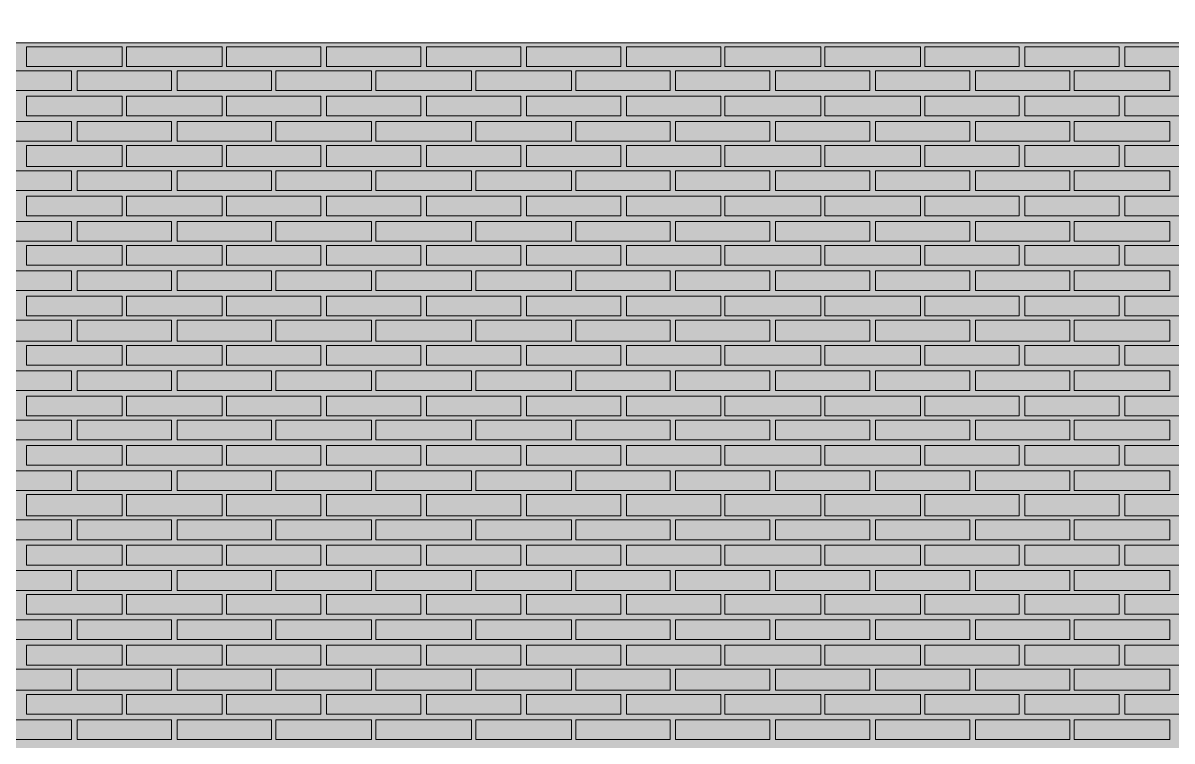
# Model space of a CAD drawing. Header units: millimetres. Extents: x -28928 to 100580, y -22867 to 36490.
# Drawn here: x -4180 to -728, y 27991 to 30148 of the extents above; entities that cross this region are included whole.
import ezdxf

# ---------------------------------------------------------------- set-up
doc = ezdxf.new("R2010")
doc.units = ezdxf.units.MM
doc.layers.add('PDF _Геометрия', color=7, linetype='Continuous', true_color=0x8f8e8d)
doc.layers.add('PDF _Сплошная заливка', color=7, linetype='Continuous', true_color=0xffffff)

msp = doc.modelspace()

# ---------------------------------------------------------------- hatches: boundary and pattern name
at = {"layer": 'PDF _Сплошная заливка', "true_color": 0xdcd6cf, "transparency": 33554559}
msp.add_hatch(color=254, dxfattribs=at).paths.add_polyline_path([(-18676.6, 16343.4), (-18676.6, 19592.6), (-17276.3, 19592.6), (-17276.3, 16343.4), (19112.6, 16343.4), (19112.6, 30089.1), (-21853.9, 30089.1), (-21853.9, 16343.4), (-21375.9, 16343.4), (-21375.9, 19592.6), (-19277.4, 19592.6), (-19277.4, 16343.4)])

# ---------------------------------------------------------------- linework, layer by layer
at = {"layer": 'PDF _Геометрия', "color": 7, "lineweight": 9}
msp.add_lwpolyline([(82320.3, 30089.1), (82320.3, 30207.6), (82320.3, 30089.1), (-21934.3, 30089.1), (-21934.3, 30207.6), (82320.3, 30207.6)], dxfattribs=at)
at = {"layer": 'PDF _Геометрия', "lineweight": 9}
for points in [[(-3881.6, 30076.4), (-3881.6, 30017.2), (-4169.3, 30017.2), (-4169.3, 30076.4)], [(-3581.3, 30076.4), (-3581.3, 30017.2), (-3868.9, 30017.2), (-3868.9, 30076.4)], [(-3285.1, 30076.4), (-3285.1, 30017.2), (-3568.6, 30017.2), (-3568.6, 30076.4)], [(-2984.7, 30076.4), (-2984.7, 30017.2), (-3268.2, 30017.2), (-3268.2, 30076.4)], [(-2684.3, 30076.4), (-2684.3, 30017.2), (-2967.8, 30017.2), (-2967.8, 30076.4)], [(-2383.9, 30076.4), (-2383.9, 30017.2), (-2667.4, 30017.2), (-2667.4, 30076.4)], [(-2083.6, 30076.4), (-2083.6, 30017.2), (-2367, 30017.2), (-2367, 30076.4)], [(-1783.2, 30076.4), (-1783.2, 30017.2), (-2070.9, 30017.2), (-2070.9, 30076.4)], [(-1482.8, 30076.4), (-1482.8, 30017.2), (-1770.5, 30017.2), (-1770.5, 30076.4)], [(-1186.6, 30076.4), (-1186.6, 30017.2), (-1470.1, 30017.2), (-1470.1, 30076.4)], [(-886.3, 30076.4), (-886.3, 30017.2), (-1169.7, 30017.2), (-1169.7, 30076.4)], [(-585.9, 30076.4), (-585.9, 30017.2), (-869.3, 30017.2), (-869.3, 30076.4)], [(-4033.9, 29945.3), (-4173.6, 29945.3), (-4317.4, 29945.3), (-4317.4, 30004.5), (-4173.6, 30004.5), (-4033.9, 30004.5)], [(-3733.6, 29945.3), (-3877.4, 29945.3), (-4017, 29945.3), (-4017, 30004.5), (-3877.4, 30004.5), (-3733.6, 30004.5)], [(-3433.2, 29945.3), (-3577, 29945.3), (-3716.6, 29945.3), (-3716.6, 30004.5), (-3577, 30004.5), (-3433.2, 30004.5)], [(-3132.8, 29945.3), (-3276.6, 29945.3), (-3420.5, 29945.3), (-3420.5, 30004.5), (-3276.6, 30004.5), (-3132.8, 30004.5)], [(-2832.4, 29945.3), (-2976.3, 29945.3), (-3120.1, 29945.3), (-3120.1, 30004.5), (-2976.3, 30004.5), (-2832.4, 30004.5)], [(-2532, 29945.3), (-2675.9, 29945.3), (-2819.7, 29945.3), (-2819.7, 30004.5), (-2675.9, 30004.5), (-2532, 30004.5)], [(-2235.9, 29945.3), (-2375.5, 29945.3), (-2519.3, 29945.3), (-2519.3, 30004.5), (-2375.5, 30004.5), (-2235.9, 30004.5)], [(-1935.5, 29945.3), (-2075.1, 29945.3), (-2218.9, 29945.3), (-2218.9, 30004.5), (-2075.1, 30004.5), (-1935.5, 30004.5)], [(-1635.1, 29945.3), (-1778.9, 29945.3), (-1918.6, 29945.3), (-1918.6, 30004.5), (-1778.9, 30004.5), (-1635.1, 30004.5)], [(-1334.7, 29945.3), (-1478.6, 29945.3), (-1618.2, 29945.3), (-1618.2, 30004.5), (-1478.6, 30004.5), (-1334.7, 30004.5)], [(-1034.3, 29945.3), (-1178.2, 29945.3), (-1317.8, 29945.3), (-1317.8, 30004.5), (-1178.2, 30004.5), (-1034.3, 30004.5)], [(-733.9, 29945.3), (-877.8, 29945.3), (-1021.6, 29945.3), (-1021.6, 30004.5), (-877.8, 30004.5), (-733.9, 30004.5)], [(-3881.6, 29928.4), (-3881.6, 29869.1), (-4169.3, 29869.1), (-4169.3, 29928.4)], [(-3581.3, 29928.4), (-3581.3, 29869.1), (-3868.9, 29869.1), (-3868.9, 29928.4)], [(-3285.1, 29928.4), (-3285.1, 29869.1), (-3568.6, 29869.1), (-3568.6, 29928.4)], [(-2984.7, 29928.4), (-2984.7, 29869.1), (-3268.2, 29869.1), (-3268.2, 29928.4)], [(-2684.3, 29928.4), (-2684.3, 29869.1), (-2967.8, 29869.1), (-2967.8, 29928.4)], [(-2383.9, 29928.4), (-2383.9, 29869.1), (-2667.4, 29869.1), (-2667.4, 29928.4)], [(-2083.6, 29928.4), (-2083.6, 29869.1), (-2367, 29869.1), (-2367, 29928.4)], [(-1783.2, 29928.4), (-1783.2, 29869.1), (-2070.9, 29869.1), (-2070.9, 29928.4)], [(-1482.8, 29928.4), (-1482.8, 29869.1), (-1770.5, 29869.1), (-1770.5, 29928.4)], [(-1186.6, 29928.4), (-1186.6, 29869.1), (-1470.1, 29869.1), (-1470.1, 29928.4)], [(-886.3, 29928.4), (-886.3, 29869.1), (-1169.7, 29869.1), (-1169.7, 29928.4)], [(-585.9, 29928.4), (-585.9, 29869.1), (-869.3, 29869.1), (-869.3, 29928.4)], [(-4033.9, 29793), (-4173.6, 29793), (-4317.4, 29793), (-4317.4, 29852.2), (-4173.6, 29852.2), (-4033.9, 29852.2)], [(-3733.6, 29793), (-3877.4, 29793), (-4017, 29793), (-4017, 29852.2), (-3877.4, 29852.2), (-3733.6, 29852.2)], [(-3433.2, 29793), (-3577, 29793), (-3716.6, 29793), (-3716.6, 29852.2), (-3577, 29852.2), (-3433.2, 29852.2)], [(-3132.8, 29793), (-3276.6, 29793), (-3420.5, 29793), (-3420.5, 29852.2), (-3276.6, 29852.2), (-3132.8, 29852.2)], [(-2832.4, 29793), (-2976.3, 29793), (-3120.1, 29793), (-3120.1, 29852.2), (-2976.3, 29852.2), (-2832.4, 29852.2)], [(-2532, 29793), (-2675.9, 29793), (-2819.7, 29793), (-2819.7, 29852.2), (-2675.9, 29852.2), (-2532, 29852.2)], [(-2235.9, 29793), (-2375.5, 29793), (-2519.3, 29793), (-2519.3, 29852.2), (-2375.5, 29852.2), (-2235.9, 29852.2)], [(-1935.5, 29793), (-2075.1, 29793), (-2218.9, 29793), (-2218.9, 29852.2), (-2075.1, 29852.2), (-1935.5, 29852.2)], [(-1635.1, 29793), (-1778.9, 29793), (-1918.6, 29793), (-1918.6, 29852.2), (-1778.9, 29852.2), (-1635.1, 29852.2)], [(-1334.7, 29793), (-1478.6, 29793), (-1618.2, 29793), (-1618.2, 29852.2), (-1478.6, 29852.2), (-1334.7, 29852.2)], [(-1034.3, 29793), (-1178.2, 29793), (-1317.8, 29793), (-1317.8, 29852.2), (-1178.2, 29852.2), (-1034.3, 29852.2)], [(-733.9, 29793), (-877.8, 29793), (-1021.6, 29793), (-1021.6, 29852.2), (-877.8, 29852.2), (-733.9, 29852.2)], [(-3881.6, 29780.3), (-3881.6, 29716.8), (-4169.3, 29716.8), (-4169.3, 29780.3)], [(-3581.3, 29780.3), (-3581.3, 29716.8), (-3868.9, 29716.8), (-3868.9, 29780.3)], [(-3285.1, 29780.3), (-3285.1, 29716.8), (-3568.6, 29716.8), (-3568.6, 29780.3)], [(-2984.7, 29780.3), (-2984.7, 29716.8), (-3268.2, 29716.8), (-3268.2, 29780.3)], [(-2684.3, 29780.3), (-2684.3, 29716.8), (-2967.8, 29716.8), (-2967.8, 29780.3)], [(-2383.9, 29780.3), (-2383.9, 29716.8), (-2667.4, 29716.8), (-2667.4, 29780.3)], [(-2083.6, 29780.3), (-2083.6, 29716.8), (-2367, 29716.8), (-2367, 29780.3)], [(-1783.2, 29780.3), (-1783.2, 29716.8), (-2070.9, 29716.8), (-2070.9, 29780.3)], [(-1482.8, 29780.3), (-1482.8, 29716.8), (-1770.5, 29716.8), (-1770.5, 29780.3)], [(-1186.6, 29780.3), (-1186.6, 29716.8), (-1470.1, 29716.8), (-1470.1, 29780.3)], [(-886.3, 29780.3), (-886.3, 29716.8), (-1169.7, 29716.8), (-1169.7, 29780.3)], [(-585.9, 29780.3), (-585.9, 29716.8), (-869.3, 29716.8), (-869.3, 29780.3)], [(-4033.9, 29644.9), (-4173.6, 29644.9), (-4317.4, 29644.9), (-4317.4, 29704.1), (-4173.6, 29704.1), (-4033.9, 29704.1)], [(-3733.6, 29644.9), (-3877.4, 29644.9), (-4017, 29644.9), (-4017, 29704.1), (-3877.4, 29704.1), (-3733.6, 29704.1)], [(-3433.2, 29644.9), (-3577, 29644.9), (-3716.6, 29644.9), (-3716.6, 29704.1), (-3577, 29704.1), (-3433.2, 29704.1)], [(-3132.8, 29644.9), (-3276.6, 29644.9), (-3420.5, 29644.9), (-3420.5, 29704.1), (-3276.6, 29704.1), (-3132.8, 29704.1)], [(-2832.4, 29644.9), (-2976.3, 29644.9), (-3120.1, 29644.9), (-3120.1, 29704.1), (-2976.3, 29704.1), (-2832.4, 29704.1)], [(-2532, 29644.9), (-2675.9, 29644.9), (-2819.7, 29644.9), (-2819.7, 29704.1), (-2675.9, 29704.1), (-2532, 29704.1)], [(-2235.9, 29644.9), (-2375.5, 29644.9), (-2519.3, 29644.9), (-2519.3, 29704.1), (-2375.5, 29704.1), (-2235.9, 29704.1)], [(-1935.5, 29644.9), (-2075.1, 29644.9), (-2218.9, 29644.9), (-2218.9, 29704.1), (-2075.1, 29704.1), (-1935.5, 29704.1)], [(-1635.1, 29644.9), (-1778.9, 29644.9), (-1918.6, 29644.9), (-1918.6, 29704.1), (-1778.9, 29704.1), (-1635.1, 29704.1)], [(-1334.7, 29644.9), (-1478.6, 29644.9), (-1618.2, 29644.9), (-1618.2, 29704.1), (-1478.6, 29704.1), (-1334.7, 29704.1)], [(-1034.3, 29644.9), (-1178.2, 29644.9), (-1317.8, 29644.9), (-1317.8, 29704.1), (-1178.2, 29704.1), (-1034.3, 29704.1)], [(-733.9, 29644.9), (-877.8, 29644.9), (-1021.6, 29644.9), (-1021.6, 29704.1), (-877.8, 29704.1), (-733.9, 29704.1)], [(-3881.6, 29628), (-3881.6, 29568.7), (-4169.3, 29568.7), (-4169.3, 29628)], [(-3581.3, 29628), (-3581.3, 29568.7), (-3868.9, 29568.7), (-3868.9, 29628)], [(-3285.1, 29628), (-3285.1, 29568.7), (-3568.6, 29568.7), (-3568.6, 29628)], [(-2984.7, 29628), (-2984.7, 29568.7), (-3268.2, 29568.7), (-3268.2, 29628)], [(-2684.3, 29628), (-2684.3, 29568.7), (-2967.8, 29568.7), (-2967.8, 29628)], [(-2383.9, 29628), (-2383.9, 29568.7), (-2667.4, 29568.7), (-2667.4, 29628)], [(-2083.6, 29628), (-2083.6, 29568.7), (-2367, 29568.7), (-2367, 29628)], [(-1783.2, 29628), (-1783.2, 29568.7), (-2070.9, 29568.7), (-2070.9, 29628)], [(-1482.8, 29628), (-1482.8, 29568.7), (-1770.5, 29568.7), (-1770.5, 29628)], [(-1186.6, 29628), (-1186.6, 29568.7), (-1470.1, 29568.7), (-1470.1, 29628)], [(-886.3, 29628), (-886.3, 29568.7), (-1169.7, 29568.7), (-1169.7, 29628)], [(-585.9, 29628), (-585.9, 29568.7), (-869.3, 29568.7), (-869.3, 29628)], [(-4033.9, 29492.6), (-4173.6, 29492.6), (-4317.4, 29492.6), (-4317.4, 29551.8), (-4173.6, 29551.8), (-4033.9, 29551.8)], [(-3733.6, 29492.6), (-3877.4, 29492.6), (-4017, 29492.6), (-4017, 29551.8), (-3877.4, 29551.8), (-3733.6, 29551.8)], [(-3433.2, 29492.6), (-3577, 29492.6), (-3716.6, 29492.6), (-3716.6, 29551.8), (-3577, 29551.8), (-3433.2, 29551.8)], [(-3132.8, 29492.6), (-3276.6, 29492.6), (-3420.5, 29492.6), (-3420.5, 29551.8), (-3276.6, 29551.8), (-3132.8, 29551.8)], [(-2832.4, 29492.6), (-2976.3, 29492.6), (-3120.1, 29492.6), (-3120.1, 29551.8), (-2976.3, 29551.8), (-2832.4, 29551.8)], [(-2532, 29492.6), (-2675.9, 29492.6), (-2819.7, 29492.6), (-2819.7, 29551.8), (-2675.9, 29551.8), (-2532, 29551.8)], [(-2235.9, 29492.6), (-2375.5, 29492.6), (-2519.3, 29492.6), (-2519.3, 29551.8), (-2375.5, 29551.8), (-2235.9, 29551.8)], [(-1935.5, 29492.6), (-2075.1, 29492.6), (-2218.9, 29492.6), (-2218.9, 29551.8), (-2075.1, 29551.8), (-1935.5, 29551.8)], [(-1635.1, 29492.6), (-1778.9, 29492.6), (-1918.6, 29492.6), (-1918.6, 29551.8), (-1778.9, 29551.8), (-1635.1, 29551.8)], [(-1334.7, 29492.6), (-1478.6, 29492.6), (-1618.2, 29492.6), (-1618.2, 29551.8), (-1478.6, 29551.8), (-1334.7, 29551.8)], [(-1034.3, 29492.6), (-1178.2, 29492.6), (-1317.8, 29492.6), (-1317.8, 29551.8), (-1178.2, 29551.8), (-1034.3, 29551.8)], [(-733.9, 29492.6), (-877.8, 29492.6), (-1021.6, 29492.6), (-1021.6, 29551.8), (-877.8, 29551.8), (-733.9, 29551.8)], [(-3881.6, 29479.9), (-3881.6, 29420.7), (-4169.3, 29420.7), (-4169.3, 29479.9)], [(-3581.3, 29479.9), (-3581.3, 29420.7), (-3868.9, 29420.7), (-3868.9, 29479.9)], [(-3285.1, 29479.9), (-3285.1, 29420.7), (-3568.6, 29420.7), (-3568.6, 29479.9)], [(-2984.7, 29479.9), (-2984.7, 29420.7), (-3268.2, 29420.7), (-3268.2, 29479.9)], [(-2684.3, 29479.9), (-2684.3, 29420.7), (-2967.8, 29420.7), (-2967.8, 29479.9)], [(-2383.9, 29479.9), (-2383.9, 29420.7), (-2667.4, 29420.7), (-2667.4, 29479.9)], [(-2083.6, 29479.9), (-2083.6, 29420.7), (-2367, 29420.7), (-2367, 29479.9)], [(-1783.2, 29479.9), (-1783.2, 29420.7), (-2070.9, 29420.7), (-2070.9, 29479.9)], [(-1482.8, 29479.9), (-1482.8, 29420.7), (-1770.5, 29420.7), (-1770.5, 29479.9)], [(-1186.6, 29479.9), (-1186.6, 29420.7), (-1470.1, 29420.7), (-1470.1, 29479.9)], [(-886.3, 29479.9), (-886.3, 29420.7), (-1169.7, 29420.7), (-1169.7, 29479.9)], [(-585.9, 29479.9), (-585.9, 29420.7), (-869.3, 29420.7), (-869.3, 29479.9)], [(-4033.9, 29344.5), (-4173.6, 29344.5), (-4317.4, 29344.5), (-4317.4, 29403.7), (-4173.6, 29403.7), (-4033.9, 29403.7)], [(-3733.6, 29344.5), (-3877.4, 29344.5), (-4017, 29344.5), (-4017, 29403.7), (-3877.4, 29403.7), (-3733.6, 29403.7)], [(-3433.2, 29344.5), (-3577, 29344.5), (-3716.6, 29344.5), (-3716.6, 29403.7), (-3577, 29403.7), (-3433.2, 29403.7)], [(-3132.8, 29344.5), (-3276.6, 29344.5), (-3420.5, 29344.5), (-3420.5, 29403.7), (-3276.6, 29403.7), (-3132.8, 29403.7)], [(-2832.4, 29344.5), (-2976.3, 29344.5), (-3120.1, 29344.5), (-3120.1, 29403.7), (-2976.3, 29403.7), (-2832.4, 29403.7)], [(-2532, 29344.5), (-2675.9, 29344.5), (-2819.7, 29344.5), (-2819.7, 29403.7), (-2675.9, 29403.7), (-2532, 29403.7)], [(-2235.9, 29344.5), (-2375.5, 29344.5), (-2519.3, 29344.5), (-2519.3, 29403.7), (-2375.5, 29403.7), (-2235.9, 29403.7)], [(-1935.5, 29344.5), (-2075.1, 29344.5), (-2218.9, 29344.5), (-2218.9, 29403.7), (-2075.1, 29403.7), (-1935.5, 29403.7)], [(-1635.1, 29344.5), (-1778.9, 29344.5), (-1918.6, 29344.5), (-1918.6, 29403.7), (-1778.9, 29403.7), (-1635.1, 29403.7)], [(-1334.7, 29344.5), (-1478.6, 29344.5), (-1618.2, 29344.5), (-1618.2, 29403.7), (-1478.6, 29403.7), (-1334.7, 29403.7)], [(-1034.3, 29344.5), (-1178.2, 29344.5), (-1317.8, 29344.5), (-1317.8, 29403.7), (-1178.2, 29403.7), (-1034.3, 29403.7)], [(-733.9, 29344.5), (-877.8, 29344.5), (-1021.6, 29344.5), (-1021.6, 29403.7), (-877.8, 29403.7), (-733.9, 29403.7)], [(-3881.6, 29327.6), (-3881.6, 29268.4), (-4169.3, 29268.4), (-4169.3, 29327.6)], [(-3581.3, 29327.6), (-3581.3, 29268.4), (-3868.9, 29268.4), (-3868.9, 29327.6)], [(-3285.1, 29327.6), (-3285.1, 29268.4), (-3568.6, 29268.4), (-3568.6, 29327.6)], [(-2984.7, 29327.6), (-2984.7, 29268.4), (-3268.2, 29268.4), (-3268.2, 29327.6)], [(-2684.3, 29327.6), (-2684.3, 29268.4), (-2967.8, 29268.4), (-2967.8, 29327.6)], [(-2383.9, 29327.6), (-2383.9, 29268.4), (-2667.4, 29268.4), (-2667.4, 29327.6)], [(-2083.6, 29327.6), (-2083.6, 29268.4), (-2367, 29268.4), (-2367, 29327.6)], [(-1783.2, 29327.6), (-1783.2, 29268.4), (-2070.9, 29268.4), (-2070.9, 29327.6)], [(-1482.8, 29327.6), (-1482.8, 29268.4), (-1770.5, 29268.4), (-1770.5, 29327.6)], [(-1186.6, 29327.6), (-1186.6, 29268.4), (-1470.1, 29268.4), (-1470.1, 29327.6)], [(-886.3, 29327.6), (-886.3, 29268.4), (-1169.7, 29268.4), (-1169.7, 29327.6)], [(-585.9, 29327.6), (-585.9, 29268.4), (-869.3, 29268.4), (-869.3, 29327.6)], [(-4033.9, 29192.2), (-4173.6, 29192.2), (-4317.4, 29192.2), (-4317.4, 29255.7), (-4173.6, 29255.7), (-4033.9, 29255.7)], [(-3733.6, 29192.2), (-3877.4, 29192.2), (-4017, 29192.2), (-4017, 29255.7), (-3877.4, 29255.7), (-3733.6, 29255.7)], [(-3433.2, 29192.2), (-3577, 29192.2), (-3716.6, 29192.2), (-3716.6, 29255.7), (-3577, 29255.7), (-3433.2, 29255.7)], [(-3132.8, 29192.2), (-3276.6, 29192.2), (-3420.5, 29192.2), (-3420.5, 29255.7), (-3276.6, 29255.7), (-3132.8, 29255.7)], [(-2832.4, 29192.2), (-2976.3, 29192.2), (-3120.1, 29192.2), (-3120.1, 29255.7), (-2976.3, 29255.7), (-2832.4, 29255.7)], [(-2532, 29192.2), (-2675.9, 29192.2), (-2819.7, 29192.2), (-2819.7, 29255.7), (-2675.9, 29255.7), (-2532, 29255.7)], [(-2235.9, 29192.2), (-2375.5, 29192.2), (-2519.3, 29192.2), (-2519.3, 29255.7), (-2375.5, 29255.7), (-2235.9, 29255.7)], [(-1935.5, 29192.2), (-2075.1, 29192.2), (-2218.9, 29192.2), (-2218.9, 29255.7), (-2075.1, 29255.7), (-1935.5, 29255.7)], [(-1635.1, 29192.2), (-1778.9, 29192.2), (-1918.6, 29192.2), (-1918.6, 29255.7), (-1778.9, 29255.7), (-1635.1, 29255.7)], [(-1334.7, 29192.2), (-1478.6, 29192.2), (-1618.2, 29192.2), (-1618.2, 29255.7), (-1478.6, 29255.7), (-1334.7, 29255.7)], [(-1034.3, 29192.2), (-1178.2, 29192.2), (-1317.8, 29192.2), (-1317.8, 29255.7), (-1178.2, 29255.7), (-1034.3, 29255.7)], [(-733.9, 29192.2), (-877.8, 29192.2), (-1021.6, 29192.2), (-1021.6, 29255.7), (-877.8, 29255.7), (-733.9, 29255.7)], [(-3881.6, 29179.5), (-3881.6, 29120.3), (-4169.3, 29120.3), (-4169.3, 29179.5)], [(-3581.3, 29179.5), (-3581.3, 29120.3), (-3868.9, 29120.3), (-3868.9, 29179.5)], [(-3285.1, 29179.5), (-3285.1, 29120.3), (-3568.6, 29120.3), (-3568.6, 29179.5)], [(-2984.7, 29179.5), (-2984.7, 29120.3), (-3268.2, 29120.3), (-3268.2, 29179.5)], [(-2684.3, 29179.5), (-2684.3, 29120.3), (-2967.8, 29120.3), (-2967.8, 29179.5)], [(-2383.9, 29179.5), (-2383.9, 29120.3), (-2667.4, 29120.3), (-2667.4, 29179.5)], [(-2083.6, 29179.5), (-2083.6, 29120.3), (-2367, 29120.3), (-2367, 29179.5)], [(-1783.2, 29179.5), (-1783.2, 29120.3), (-2070.9, 29120.3), (-2070.9, 29179.5)], [(-1482.8, 29179.5), (-1482.8, 29120.3), (-1770.5, 29120.3), (-1770.5, 29179.5)], [(-1186.6, 29179.5), (-1186.6, 29120.3), (-1470.1, 29120.3), (-1470.1, 29179.5)], [(-886.3, 29179.5), (-886.3, 29120.3), (-1169.7, 29120.3), (-1169.7, 29179.5)], [(-585.9, 29179.5), (-585.9, 29120.3), (-869.3, 29120.3), (-869.3, 29179.5)], [(-4033.9, 29044.1), (-4173.6, 29044.1), (-4317.4, 29044.1), (-4317.4, 29103.4), (-4173.6, 29103.4), (-4033.9, 29103.4)], [(-3733.6, 29044.1), (-3877.4, 29044.1), (-4017, 29044.1), (-4017, 29103.4), (-3877.4, 29103.4), (-3733.6, 29103.4)], [(-3433.2, 29044.1), (-3577, 29044.1), (-3716.6, 29044.1), (-3716.6, 29103.4), (-3577, 29103.4), (-3433.2, 29103.4)], [(-3132.8, 29044.1), (-3276.6, 29044.1), (-3420.5, 29044.1), (-3420.5, 29103.4), (-3276.6, 29103.4), (-3132.8, 29103.4)], [(-2832.4, 29044.1), (-2976.3, 29044.1), (-3120.1, 29044.1), (-3120.1, 29103.4), (-2976.3, 29103.4), (-2832.4, 29103.4)], [(-2532, 29044.1), (-2675.9, 29044.1), (-2819.7, 29044.1), (-2819.7, 29103.4), (-2675.9, 29103.4), (-2532, 29103.4)], [(-2235.9, 29044.1), (-2375.5, 29044.1), (-2519.3, 29044.1), (-2519.3, 29103.4), (-2375.5, 29103.4), (-2235.9, 29103.4)], [(-1935.5, 29044.1), (-2075.1, 29044.1), (-2218.9, 29044.1), (-2218.9, 29103.4), (-2075.1, 29103.4), (-1935.5, 29103.4)], [(-1635.1, 29044.1), (-1778.9, 29044.1), (-1918.6, 29044.1), (-1918.6, 29103.4), (-1778.9, 29103.4), (-1635.1, 29103.4)], [(-1334.7, 29044.1), (-1478.6, 29044.1), (-1618.2, 29044.1), (-1618.2, 29103.4), (-1478.6, 29103.4), (-1334.7, 29103.4)], [(-1034.3, 29044.1), (-1178.2, 29044.1), (-1317.8, 29044.1), (-1317.8, 29103.4), (-1178.2, 29103.4), (-1034.3, 29103.4)], [(-733.9, 29044.1), (-877.8, 29044.1), (-1021.6, 29044.1), (-1021.6, 29103.4), (-877.8, 29103.4), (-733.9, 29103.4)], [(-3881.6, 29027.2), (-3881.6, 28968), (-4169.3, 28968), (-4169.3, 29027.2)], [(-3581.3, 29027.2), (-3581.3, 28968), (-3868.9, 28968), (-3868.9, 29027.2)], [(-3285.1, 29027.2), (-3285.1, 28968), (-3568.6, 28968), (-3568.6, 29027.2)], [(-2984.7, 29027.2), (-2984.7, 28968), (-3268.2, 28968), (-3268.2, 29027.2)], [(-2684.3, 29027.2), (-2684.3, 28968), (-2967.8, 28968), (-2967.8, 29027.2)], [(-2383.9, 29027.2), (-2383.9, 28968), (-2667.4, 28968), (-2667.4, 29027.2)], [(-2083.6, 29027.2), (-2083.6, 28968), (-2367, 28968), (-2367, 29027.2)], [(-1783.2, 29027.2), (-1783.2, 28968), (-2070.9, 28968), (-2070.9, 29027.2)], [(-1482.8, 29027.2), (-1482.8, 28968), (-1770.5, 28968), (-1770.5, 29027.2)], [(-1186.6, 29027.2), (-1186.6, 28968), (-1470.1, 28968), (-1470.1, 29027.2)], [(-886.3, 29027.2), (-886.3, 28968), (-1169.7, 28968), (-1169.7, 29027.2)], [(-585.9, 29027.2), (-585.9, 28968), (-869.3, 28968), (-869.3, 29027.2)], [(-4033.9, 28896), (-4173.6, 28896), (-4317.4, 28896), (-4317.4, 28955.3), (-4173.6, 28955.3), (-4033.9, 28955.3)], [(-3733.6, 28896), (-3877.4, 28896), (-4017, 28896), (-4017, 28955.3), (-3877.4, 28955.3), (-3733.6, 28955.3)], [(-3433.2, 28896), (-3577, 28896), (-3716.6, 28896), (-3716.6, 28955.3), (-3577, 28955.3), (-3433.2, 28955.3)], [(-3132.8, 28896), (-3276.6, 28896), (-3420.5, 28896), (-3420.5, 28955.3), (-3276.6, 28955.3), (-3132.8, 28955.3)], [(-2832.4, 28896), (-2976.3, 28896), (-3120.1, 28896), (-3120.1, 28955.3), (-2976.3, 28955.3), (-2832.4, 28955.3)], [(-2532, 28896), (-2675.9, 28896), (-2819.7, 28896), (-2819.7, 28955.3), (-2675.9, 28955.3), (-2532, 28955.3)], [(-2235.9, 28896), (-2375.5, 28896), (-2519.3, 28896), (-2519.3, 28955.3), (-2375.5, 28955.3), (-2235.9, 28955.3)], [(-1935.5, 28896), (-2075.1, 28896), (-2218.9, 28896), (-2218.9, 28955.3), (-2075.1, 28955.3), (-1935.5, 28955.3)], [(-1635.1, 28896), (-1778.9, 28896), (-1918.6, 28896), (-1918.6, 28955.3), (-1778.9, 28955.3), (-1635.1, 28955.3)], [(-1334.7, 28896), (-1478.6, 28896), (-1618.2, 28896), (-1618.2, 28955.3), (-1478.6, 28955.3), (-1334.7, 28955.3)], [(-1034.3, 28896), (-1178.2, 28896), (-1317.8, 28896), (-1317.8, 28955.3), (-1178.2, 28955.3), (-1034.3, 28955.3)], [(-733.9, 28896), (-877.8, 28896), (-1021.6, 28896), (-1021.6, 28955.3), (-877.8, 28955.3), (-733.9, 28955.3)], [(-3881.6, 28879.1), (-3881.6, 28819.9), (-4169.3, 28819.9), (-4169.3, 28879.1)], [(-3581.3, 28879.1), (-3581.3, 28819.9), (-3868.9, 28819.9), (-3868.9, 28879.1)], [(-3285.1, 28879.1), (-3285.1, 28819.9), (-3568.6, 28819.9), (-3568.6, 28879.1)], [(-2984.7, 28879.1), (-2984.7, 28819.9), (-3268.2, 28819.9), (-3268.2, 28879.1)], [(-2684.3, 28879.1), (-2684.3, 28819.9), (-2967.8, 28819.9), (-2967.8, 28879.1)], [(-2383.9, 28879.1), (-2383.9, 28819.9), (-2667.4, 28819.9), (-2667.4, 28879.1)], [(-2083.6, 28879.1), (-2083.6, 28819.9), (-2367, 28819.9), (-2367, 28879.1)], [(-1783.2, 28879.1), (-1783.2, 28819.9), (-2070.9, 28819.9), (-2070.9, 28879.1)], [(-1482.8, 28879.1), (-1482.8, 28819.9), (-1770.5, 28819.9), (-1770.5, 28879.1)], [(-1186.6, 28879.1), (-1186.6, 28819.9), (-1470.1, 28819.9), (-1470.1, 28879.1)], [(-886.3, 28879.1), (-886.3, 28819.9), (-1169.7, 28819.9), (-1169.7, 28879.1)], [(-585.9, 28879.1), (-585.9, 28819.9), (-869.3, 28819.9), (-869.3, 28879.1)], [(-4033.9, 28743.7), (-4173.6, 28743.7), (-4317.4, 28743.7), (-4317.4, 28803), (-4173.6, 28803), (-4033.9, 28803)], [(-3733.6, 28743.7), (-3877.4, 28743.7), (-4017, 28743.7), (-4017, 28803), (-3877.4, 28803), (-3733.6, 28803)], [(-3433.2, 28743.7), (-3577, 28743.7), (-3716.6, 28743.7), (-3716.6, 28803), (-3577, 28803), (-3433.2, 28803)], [(-3132.8, 28743.7), (-3276.6, 28743.7), (-3420.5, 28743.7), (-3420.5, 28803), (-3276.6, 28803), (-3132.8, 28803)], [(-2832.4, 28743.7), (-2976.3, 28743.7), (-3120.1, 28743.7), (-3120.1, 28803), (-2976.3, 28803), (-2832.4, 28803)], [(-2532, 28743.7), (-2675.9, 28743.7), (-2819.7, 28743.7), (-2819.7, 28803), (-2675.9, 28803), (-2532, 28803)], [(-2235.9, 28743.7), (-2375.5, 28743.7), (-2519.3, 28743.7), (-2519.3, 28803), (-2375.5, 28803), (-2235.9, 28803)], [(-1935.5, 28743.7), (-2075.1, 28743.7), (-2218.9, 28743.7), (-2218.9, 28803), (-2075.1, 28803), (-1935.5, 28803)], [(-1635.1, 28743.7), (-1778.9, 28743.7), (-1918.6, 28743.7), (-1918.6, 28803), (-1778.9, 28803), (-1635.1, 28803)], [(-1334.7, 28743.7), (-1478.6, 28743.7), (-1618.2, 28743.7), (-1618.2, 28803), (-1478.6, 28803), (-1334.7, 28803)], [(-1034.3, 28743.7), (-1178.2, 28743.7), (-1317.8, 28743.7), (-1317.8, 28803), (-1178.2, 28803), (-1034.3, 28803)], [(-733.9, 28743.7), (-877.8, 28743.7), (-1021.6, 28743.7), (-1021.6, 28803), (-877.8, 28803), (-733.9, 28803)], [(-3881.6, 28731), (-3881.6, 28667.6), (-4169.3, 28667.6), (-4169.3, 28731)], [(-3581.3, 28731), (-3581.3, 28667.6), (-3868.9, 28667.6), (-3868.9, 28731)], [(-3285.1, 28731), (-3285.1, 28667.6), (-3568.6, 28667.6), (-3568.6, 28731)], [(-2984.7, 28731), (-2984.7, 28667.6), (-3268.2, 28667.6), (-3268.2, 28731)], [(-2684.3, 28731), (-2684.3, 28667.6), (-2967.8, 28667.6), (-2967.8, 28731)], [(-2383.9, 28731), (-2383.9, 28667.6), (-2667.4, 28667.6), (-2667.4, 28731)], [(-2083.6, 28731), (-2083.6, 28667.6), (-2367, 28667.6), (-2367, 28731)], [(-1783.2, 28731), (-1783.2, 28667.6), (-2070.9, 28667.6), (-2070.9, 28731)], [(-1482.8, 28731), (-1482.8, 28667.6), (-1770.5, 28667.6), (-1770.5, 28731)], [(-1186.6, 28731), (-1186.6, 28667.6), (-1470.1, 28667.6), (-1470.1, 28731)], [(-886.3, 28731), (-886.3, 28667.6), (-1169.7, 28667.6), (-1169.7, 28731)], [(-585.9, 28731), (-585.9, 28667.6), (-869.3, 28667.6), (-869.3, 28731)], [(-4033.9, 28595.7), (-4173.6, 28595.7), (-4317.4, 28595.7), (-4317.4, 28654.9), (-4173.6, 28654.9), (-4033.9, 28654.9)], [(-3733.6, 28595.7), (-3877.4, 28595.7), (-4017, 28595.7), (-4017, 28654.9), (-3877.4, 28654.9), (-3733.6, 28654.9)], [(-3433.2, 28595.7), (-3577, 28595.7), (-3716.6, 28595.7), (-3716.6, 28654.9), (-3577, 28654.9), (-3433.2, 28654.9)], [(-3132.8, 28595.7), (-3276.6, 28595.7), (-3420.5, 28595.7), (-3420.5, 28654.9), (-3276.6, 28654.9), (-3132.8, 28654.9)], [(-2832.4, 28595.7), (-2976.3, 28595.7), (-3120.1, 28595.7), (-3120.1, 28654.9), (-2976.3, 28654.9), (-2832.4, 28654.9)], [(-2532, 28595.7), (-2675.9, 28595.7), (-2819.7, 28595.7), (-2819.7, 28654.9), (-2675.9, 28654.9), (-2532, 28654.9)], [(-2235.9, 28595.7), (-2375.5, 28595.7), (-2519.3, 28595.7), (-2519.3, 28654.9), (-2375.5, 28654.9), (-2235.9, 28654.9)], [(-1935.5, 28595.7), (-2075.1, 28595.7), (-2218.9, 28595.7), (-2218.9, 28654.9), (-2075.1, 28654.9), (-1935.5, 28654.9)], [(-1635.1, 28595.7), (-1778.9, 28595.7), (-1918.6, 28595.7), (-1918.6, 28654.9), (-1778.9, 28654.9), (-1635.1, 28654.9)], [(-1334.7, 28595.7), (-1478.6, 28595.7), (-1618.2, 28595.7), (-1618.2, 28654.9), (-1478.6, 28654.9), (-1334.7, 28654.9)], [(-1034.3, 28595.7), (-1178.2, 28595.7), (-1317.8, 28595.7), (-1317.8, 28654.9), (-1178.2, 28654.9), (-1034.3, 28654.9)], [(-733.9, 28595.7), (-877.8, 28595.7), (-1021.6, 28595.7), (-1021.6, 28654.9), (-877.8, 28654.9), (-733.9, 28654.9)], [(-3881.6, 28578.7), (-3881.6, 28519.5), (-4169.3, 28519.5), (-4169.3, 28578.7)], [(-3581.3, 28578.7), (-3581.3, 28519.5), (-3868.9, 28519.5), (-3868.9, 28578.7)], [(-3285.1, 28578.7), (-3285.1, 28519.5), (-3568.6, 28519.5), (-3568.6, 28578.7)], [(-2984.7, 28578.7), (-2984.7, 28519.5), (-3268.2, 28519.5), (-3268.2, 28578.7)], [(-2684.3, 28578.7), (-2684.3, 28519.5), (-2967.8, 28519.5), (-2967.8, 28578.7)], [(-2383.9, 28578.7), (-2383.9, 28519.5), (-2667.4, 28519.5), (-2667.4, 28578.7)], [(-2083.6, 28578.7), (-2083.6, 28519.5), (-2367, 28519.5), (-2367, 28578.7)], [(-1783.2, 28578.7), (-1783.2, 28519.5), (-2070.9, 28519.5), (-2070.9, 28578.7)], [(-1482.8, 28578.7), (-1482.8, 28519.5), (-1770.5, 28519.5), (-1770.5, 28578.7)], [(-1186.6, 28578.7), (-1186.6, 28519.5), (-1470.1, 28519.5), (-1470.1, 28578.7)], [(-886.3, 28578.7), (-886.3, 28519.5), (-1169.7, 28519.5), (-1169.7, 28578.7)], [(-585.9, 28578.7), (-585.9, 28519.5), (-869.3, 28519.5), (-869.3, 28578.7)], [(-4033.9, 28443.4), (-4173.6, 28443.4), (-4317.4, 28443.4), (-4317.4, 28502.6), (-4173.6, 28502.6), (-4033.9, 28502.6)], [(-3733.6, 28443.4), (-3877.4, 28443.4), (-4017, 28443.4), (-4017, 28502.6), (-3877.4, 28502.6), (-3733.6, 28502.6)], [(-3433.2, 28443.4), (-3577, 28443.4), (-3716.6, 28443.4), (-3716.6, 28502.6), (-3577, 28502.6), (-3433.2, 28502.6)], [(-3132.8, 28443.4), (-3276.6, 28443.4), (-3420.5, 28443.4), (-3420.5, 28502.6), (-3276.6, 28502.6), (-3132.8, 28502.6)], [(-2832.4, 28443.4), (-2976.3, 28443.4), (-3120.1, 28443.4), (-3120.1, 28502.6), (-2976.3, 28502.6), (-2832.4, 28502.6)], [(-2532, 28443.4), (-2675.9, 28443.4), (-2819.7, 28443.4), (-2819.7, 28502.6), (-2675.9, 28502.6), (-2532, 28502.6)], [(-2235.9, 28443.4), (-2375.5, 28443.4), (-2519.3, 28443.4), (-2519.3, 28502.6), (-2375.5, 28502.6), (-2235.9, 28502.6)], [(-1935.5, 28443.4), (-2075.1, 28443.4), (-2218.9, 28443.4), (-2218.9, 28502.6), (-2075.1, 28502.6), (-1935.5, 28502.6)], [(-1635.1, 28443.4), (-1778.9, 28443.4), (-1918.6, 28443.4), (-1918.6, 28502.6), (-1778.9, 28502.6), (-1635.1, 28502.6)], [(-1334.7, 28443.4), (-1478.6, 28443.4), (-1618.2, 28443.4), (-1618.2, 28502.6), (-1478.6, 28502.6), (-1334.7, 28502.6)], [(-1034.3, 28443.4), (-1178.2, 28443.4), (-1317.8, 28443.4), (-1317.8, 28502.6), (-1178.2, 28502.6), (-1034.3, 28502.6)], [(-733.9, 28443.4), (-877.8, 28443.4), (-1021.6, 28443.4), (-1021.6, 28502.6), (-877.8, 28502.6), (-733.9, 28502.6)], [(-3881.6, 28430.7), (-3881.6, 28371.4), (-4169.3, 28371.4), (-4169.3, 28430.7)], [(-3581.3, 28430.7), (-3581.3, 28371.4), (-3868.9, 28371.4), (-3868.9, 28430.7)], [(-3285.1, 28430.7), (-3285.1, 28371.4), (-3568.6, 28371.4), (-3568.6, 28430.7)], [(-2984.7, 28430.7), (-2984.7, 28371.4), (-3268.2, 28371.4), (-3268.2, 28430.7)], [(-2684.3, 28430.7), (-2684.3, 28371.4), (-2967.8, 28371.4), (-2967.8, 28430.7)], [(-2383.9, 28430.7), (-2383.9, 28371.4), (-2667.4, 28371.4), (-2667.4, 28430.7)], [(-2083.6, 28430.7), (-2083.6, 28371.4), (-2367, 28371.4), (-2367, 28430.7)], [(-1783.2, 28430.7), (-1783.2, 28371.4), (-2070.9, 28371.4), (-2070.9, 28430.7)], [(-1482.8, 28430.7), (-1482.8, 28371.4), (-1770.5, 28371.4), (-1770.5, 28430.7)], [(-1186.6, 28430.7), (-1186.6, 28371.4), (-1470.1, 28371.4), (-1470.1, 28430.7)], [(-886.3, 28430.7), (-886.3, 28371.4), (-1169.7, 28371.4), (-1169.7, 28430.7)], [(-585.9, 28430.7), (-585.9, 28371.4), (-869.3, 28371.4), (-869.3, 28430.7)], [(-4033.9, 28295.3), (-4173.6, 28295.3), (-4317.4, 28295.3), (-4317.4, 28354.5), (-4173.6, 28354.5), (-4033.9, 28354.5)], [(-3733.6, 28295.3), (-3877.4, 28295.3), (-4017, 28295.3), (-4017, 28354.5), (-3877.4, 28354.5), (-3733.6, 28354.5)], [(-3433.2, 28295.3), (-3577, 28295.3), (-3716.6, 28295.3), (-3716.6, 28354.5), (-3577, 28354.5), (-3433.2, 28354.5)], [(-3132.8, 28295.3), (-3276.6, 28295.3), (-3420.5, 28295.3), (-3420.5, 28354.5), (-3276.6, 28354.5), (-3132.8, 28354.5)], [(-2832.4, 28295.3), (-2976.3, 28295.3), (-3120.1, 28295.3), (-3120.1, 28354.5), (-2976.3, 28354.5), (-2832.4, 28354.5)], [(-2532, 28295.3), (-2675.9, 28295.3), (-2819.7, 28295.3), (-2819.7, 28354.5), (-2675.9, 28354.5), (-2532, 28354.5)], [(-2235.9, 28295.3), (-2375.5, 28295.3), (-2519.3, 28295.3), (-2519.3, 28354.5), (-2375.5, 28354.5), (-2235.9, 28354.5)], [(-1935.5, 28295.3), (-2075.1, 28295.3), (-2218.9, 28295.3), (-2218.9, 28354.5), (-2075.1, 28354.5), (-1935.5, 28354.5)], [(-1635.1, 28295.3), (-1778.9, 28295.3), (-1918.6, 28295.3), (-1918.6, 28354.5), (-1778.9, 28354.5), (-1635.1, 28354.5)], [(-1334.7, 28295.3), (-1478.6, 28295.3), (-1618.2, 28295.3), (-1618.2, 28354.5), (-1478.6, 28354.5), (-1334.7, 28354.5)], [(-1034.3, 28295.3), (-1178.2, 28295.3), (-1317.8, 28295.3), (-1317.8, 28354.5), (-1178.2, 28354.5), (-1034.3, 28354.5)], [(-733.9, 28295.3), (-877.8, 28295.3), (-1021.6, 28295.3), (-1021.6, 28354.5), (-877.8, 28354.5), (-733.9, 28354.5)], [(-3881.6, 28278.4), (-3881.6, 28219.1), (-4169.3, 28219.1), (-4169.3, 28278.4)], [(-3581.3, 28278.4), (-3581.3, 28219.1), (-3868.9, 28219.1), (-3868.9, 28278.4)], [(-3285.1, 28278.4), (-3285.1, 28219.1), (-3568.6, 28219.1), (-3568.6, 28278.4)], [(-2984.7, 28278.4), (-2984.7, 28219.1), (-3268.2, 28219.1), (-3268.2, 28278.4)], [(-2684.3, 28278.4), (-2684.3, 28219.1), (-2967.8, 28219.1), (-2967.8, 28278.4)], [(-2383.9, 28278.4), (-2383.9, 28219.1), (-2667.4, 28219.1), (-2667.4, 28278.4)], [(-2083.6, 28278.4), (-2083.6, 28219.1), (-2367, 28219.1), (-2367, 28278.4)], [(-1783.2, 28278.4), (-1783.2, 28219.1), (-2070.9, 28219.1), (-2070.9, 28278.4)], [(-1482.8, 28278.4), (-1482.8, 28219.1), (-1770.5, 28219.1), (-1770.5, 28278.4)], [(-1186.6, 28278.4), (-1186.6, 28219.1), (-1470.1, 28219.1), (-1470.1, 28278.4)], [(-886.3, 28278.4), (-886.3, 28219.1), (-1169.7, 28219.1), (-1169.7, 28278.4)], [(-585.9, 28278.4), (-585.9, 28219.1), (-869.3, 28219.1), (-869.3, 28278.4)], [(-4033.9, 28143), (-4173.6, 28143), (-4317.4, 28143), (-4317.4, 28206.4), (-4173.6, 28206.4), (-4033.9, 28206.4)], [(-3733.6, 28143), (-3877.4, 28143), (-4017, 28143), (-4017, 28206.4), (-3877.4, 28206.4), (-3733.6, 28206.4)], [(-3433.2, 28143), (-3577, 28143), (-3716.6, 28143), (-3716.6, 28206.4), (-3577, 28206.4), (-3433.2, 28206.4)], [(-3132.8, 28143), (-3276.6, 28143), (-3420.5, 28143), (-3420.5, 28206.4), (-3276.6, 28206.4), (-3132.8, 28206.4)], [(-2832.4, 28143), (-2976.3, 28143), (-3120.1, 28143), (-3120.1, 28206.4), (-2976.3, 28206.4), (-2832.4, 28206.4)], [(-2532, 28143), (-2675.9, 28143), (-2819.7, 28143), (-2819.7, 28206.4), (-2675.9, 28206.4), (-2532, 28206.4)], [(-2235.9, 28143), (-2375.5, 28143), (-2519.3, 28143), (-2519.3, 28206.4), (-2375.5, 28206.4), (-2235.9, 28206.4)], [(-1935.5, 28143), (-2075.1, 28143), (-2218.9, 28143), (-2218.9, 28206.4), (-2075.1, 28206.4), (-1935.5, 28206.4)], [(-1635.1, 28143), (-1778.9, 28143), (-1918.6, 28143), (-1918.6, 28206.4), (-1778.9, 28206.4), (-1635.1, 28206.4)], [(-1334.7, 28143), (-1478.6, 28143), (-1618.2, 28143), (-1618.2, 28206.4), (-1478.6, 28206.4), (-1334.7, 28206.4)], [(-1034.3, 28143), (-1178.2, 28143), (-1317.8, 28143), (-1317.8, 28206.4), (-1178.2, 28206.4), (-1034.3, 28206.4)], [(-733.9, 28143), (-877.8, 28143), (-1021.6, 28143), (-1021.6, 28206.4), (-877.8, 28206.4), (-733.9, 28206.4)], [(-3881.6, 28130.3), (-3881.6, 28071), (-4169.3, 28071), (-4169.3, 28130.3)], [(-3581.3, 28130.3), (-3581.3, 28071), (-3868.9, 28071), (-3868.9, 28130.3)], [(-3285.1, 28130.3), (-3285.1, 28071), (-3568.6, 28071), (-3568.6, 28130.3)], [(-2984.7, 28130.3), (-2984.7, 28071), (-3268.2, 28071), (-3268.2, 28130.3)], [(-2684.3, 28130.3), (-2684.3, 28071), (-2967.8, 28071), (-2967.8, 28130.3)], [(-2383.9, 28130.3), (-2383.9, 28071), (-2667.4, 28071), (-2667.4, 28130.3)], [(-2083.6, 28130.3), (-2083.6, 28071), (-2367, 28071), (-2367, 28130.3)], [(-1783.2, 28130.3), (-1783.2, 28071), (-2070.9, 28071), (-2070.9, 28130.3)], [(-1482.8, 28130.3), (-1482.8, 28071), (-1770.5, 28071), (-1770.5, 28130.3)], [(-1186.6, 28130.3), (-1186.6, 28071), (-1470.1, 28071), (-1470.1, 28130.3)], [(-886.3, 28130.3), (-886.3, 28071), (-1169.7, 28071), (-1169.7, 28130.3)], [(-585.9, 28130.3), (-585.9, 28071), (-869.3, 28071), (-869.3, 28130.3)], [(-4033.9, 27994.9), (-4173.6, 27994.9), (-4317.4, 27994.9), (-4317.4, 28054.1), (-4173.6, 28054.1), (-4033.9, 28054.1)], [(-3733.6, 27994.9), (-3877.4, 27994.9), (-4017, 27994.9), (-4017, 28054.1), (-3877.4, 28054.1), (-3733.6, 28054.1)], [(-3433.2, 27994.9), (-3577, 27994.9), (-3716.6, 27994.9), (-3716.6, 28054.1), (-3577, 28054.1), (-3433.2, 28054.1)], [(-3132.8, 27994.9), (-3276.6, 27994.9), (-3420.5, 27994.9), (-3420.5, 28054.1), (-3276.6, 28054.1), (-3132.8, 28054.1)], [(-2832.4, 27994.9), (-2976.3, 27994.9), (-3120.1, 27994.9), (-3120.1, 28054.1), (-2976.3, 28054.1), (-2832.4, 28054.1)], [(-2532, 27994.9), (-2675.9, 27994.9), (-2819.7, 27994.9), (-2819.7, 28054.1), (-2675.9, 28054.1), (-2532, 28054.1)], [(-2235.9, 27994.9), (-2375.5, 27994.9), (-2519.3, 27994.9), (-2519.3, 28054.1), (-2375.5, 28054.1), (-2235.9, 28054.1)], [(-1935.5, 27994.9), (-2075.1, 27994.9), (-2218.9, 27994.9), (-2218.9, 28054.1), (-2075.1, 28054.1), (-1935.5, 28054.1)], [(-1635.1, 27994.9), (-1778.9, 27994.9), (-1918.6, 27994.9), (-1918.6, 28054.1), (-1778.9, 28054.1), (-1635.1, 28054.1)], [(-1334.7, 27994.9), (-1478.6, 27994.9), (-1618.2, 27994.9), (-1618.2, 28054.1), (-1478.6, 28054.1), (-1334.7, 28054.1)], [(-1034.3, 27994.9), (-1178.2, 27994.9), (-1317.8, 27994.9), (-1317.8, 28054.1), (-1178.2, 28054.1), (-1034.3, 28054.1)], [(-733.9, 27994.9), (-877.8, 27994.9), (-1021.6, 27994.9), (-1021.6, 28054.1), (-877.8, 28054.1), (-733.9, 28054.1)]]:
    msp.add_lwpolyline(points, close=True, dxfattribs=at)

doc.saveas('drawing.dxf')
